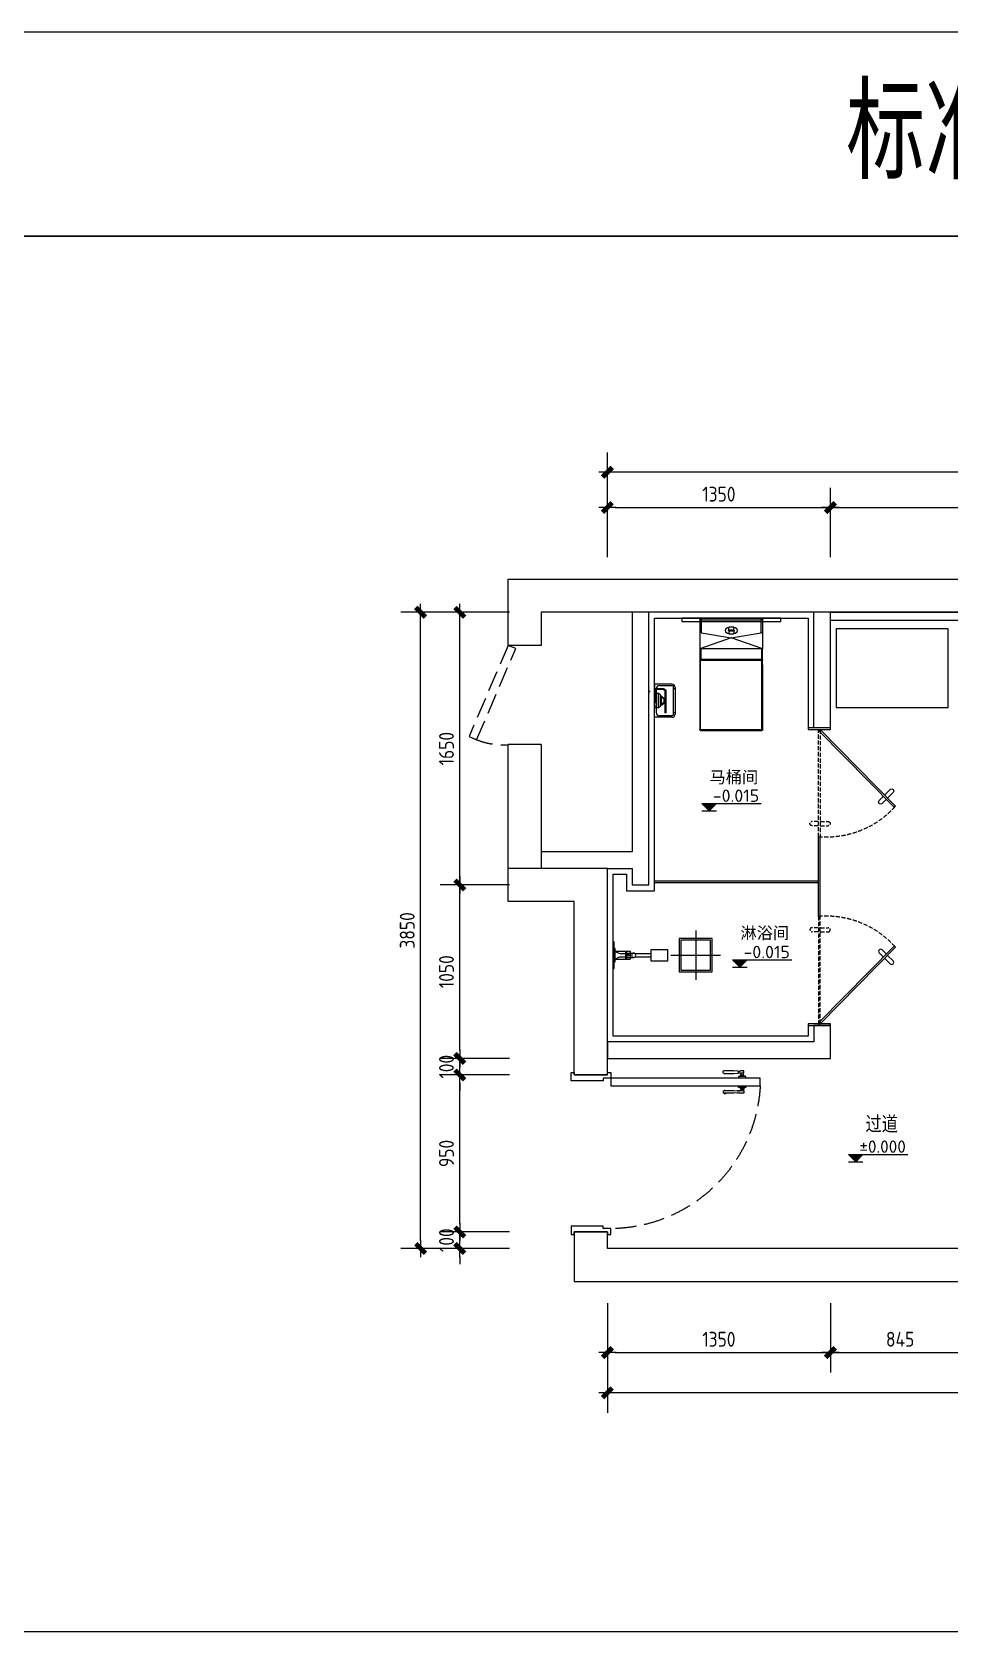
# Model space of a CAD drawing. Header units: inches. Extents: x 193953 to 255442, y -114891 to -62384.
# Drawn here: x 240346 to 245901, y -84606 to -74923 of the extents above; entities that cross this region are included whole.
import ezdxf
from ezdxf.enums import TextEntityAlignment as Align

# ---------------------------------------------------------------- set-up
doc = ezdxf.new("R2010")
doc.units = ezdxf.units.IN
doc.header["$LTSCALE"] = 500
doc.header["$MEASUREMENT"] = 0
for name, pattern in [('DASH', [0.35, 0.25, -0.1]), ('家具平面底图$0$DOM-虚线', [0.35, 0.25, -0.1]), ('家具平面底图$0$DOM-门开启线', [0.666666, 0.333333, -0.111111, 0.111111, -0.111111])]:
    doc.linetypes.add(name, pattern=pattern)
for name, color, linetype in [('0-索引文字', 50, 'Continuous'), ('F-洁具-DOM', 1, 'Continuous'), ('G-装饰造型轮廓线、电气提示线', 3, 'Continuous'), ('L-立面、剖面图、大样图-细线', 134, 'Continuous'), ('P-平面门', 2, 'Continuous'), ('SH-文字', 50, 'Continuous'), ('WP', 4, 'Continuous')]:
    doc.layers.add(name, color=color, linetype=linetype)
doc.styles.add('DOM-romans.shx', font='dim.shx')
doc.styles.add('MtXpl_', font='SIMYOU.TTF')
doc.styles.add('st', font='', dxfattribs={"width": 0.7})
doc.styles.get('st').set_extended_font_data('SimSun')
doc.dimstyles.new('DOM_DIM_1 80', dxfattribs={"dimscale": 60, "dimtxt": 1.5, "dimasz": 0.8, "dimexe": 2, "dimexo": 1.5, "dimgap": 0.6, "dimtad": 1, "dimdec": 0, "dimrnd": 5, "dimzin": 12, "dimdsep": 46, "dimtxsty": 'DOM-romans.shx', "dimblk": 'DOM_Dimension_Tick', "dimcen": 0.125, "dimclrd": 44, "dimclre": 44, "dimclrt": 50, "dimadec": 0, "dimazin": 0, "dimtfac": 1, "dimtdec": 0, "dimtix": 1, "dimtmove": 2, "dimatfit": 3, "dimldrblk": 'DOM_Leader_Arrow', "dimfxl": 0, "dimtvp": 1, "dimtolj": 1, "dimtzin": 0, "dimarcsym": 0})

# ---------------------------------------------------------------- blocks, each defined once
blk = doc.blocks.new('A$Cf89d1532')
at = {"layer": 'P-平面门', "color": 1}
for p, q in [((-422.3, 404.7), (-447.1, 380)), ((-396.2, 395.5), (-362, 429.7)), ((-404.7, 387), (-429.4, 362.3))]:
    blk.add_line(p, q, dxfattribs=at)
at = {"layer": 'P-平面门', "color": 8, "linetype": 'DASH', "ltscale": 0.2}
for p, q in [((-556.3, 6), (-556.3, 54.4)), ((-556.3, -6), (-556.3, -44.9))]:
    blk.add_line(p, q, dxfattribs=at)
at = {"layer": 'P-平面门', "color": 1}
blk.add_lwpolyline([(-7.1, -2.1), (0, 5), (-463.2, 461.1), (-470.2, 454)], close=True, dxfattribs=at)
blk.add_lwpolyline([(-413.9, 413.2), (-380.3, 446.8)], dxfattribs=at)
at = {"layer": 'P-平面门', "color": 8, "linetype": 'DASH', "ltscale": 0.2}
blk.add_lwpolyline([(0, -5), (0, 5), (-650, 5), (-650, -5)], close=True, dxfattribs=at)
for points in [[(-581.3, 6), (-581.3, 53.5)], [(-581.3, -6), (-581.3, -44)]]:
    blk.add_lwpolyline(points, dxfattribs=at)
for centre, radius, start, end in [((-91.2, 42.1), 560, 132.104, 183.79414), ((-568.8, 53.5), 12.5, 1.48486, 180.05013), ((-568.8, -44), 12.5, 179.94987, 358.51514)]:
    blk.add_arc(centre, radius, start, end, dxfattribs=at)
at = {"layer": 'P-平面门', "color": 1}
for centre, start, end in [((-371.5, 438), 316.48486, 135.05013), ((-438.3, 371.1), 135, 315)]:
    blk.add_arc(centre, 12.5, start, end, dxfattribs=at)
blk = doc.blocks.new('家具平面底图$0$A$C3001446E')
at = {"color": 8, "linetype": '家具平面底图$0$DOM-门开启线', "ltscale": 100}
for p, q in [((-500, 150), (-500, -150)), ((-350, 0), (-650, 0))]:
    blk.add_line(p, q, dxfattribs=at)
at = {"color": 250}
for p, q in [((-131.9, 9.6), (-229.4, 9.6)), ((-85.6, 12.4), (-124.2, 12.4)), ((-85.6, -13.1), (-85.6, 12.4)), ((-85.6, -9.7), (-85.6, 9)), ((-85.6, 9), (-49.5, 9)), ((-131.9, -10.4), (-229.4, -10.4)), ((-85.6, -13.1), (-124.2, -13.1)), ((0, -25), (-5.9, -25))]:
    blk.add_line(p, q, dxfattribs=at)
for p, q in [((-102.2, 25, 0), (-102.2, -25, 0)), ((-77.2, 25, 0), (-102.2, 25, 0)), ((-74.7, 20.8, 0), (-79.9, 20.8, 0)), ((-77.2, 25, 0), (-77.2, 20.8, 0)), ((-13, 25, 0), (-74.7, 25, 0)), ((-77.2, -25, 0), (-102.2, -25, 0)), ((-74.7, -20.8, 0), (-79.9, -20.8, 0)), ((-77.2, -20.8, 0), (-77.2, -25, 0)), ((-13, -25, 0), (-74.7, -25, 0))]:
    blk.add_line(p, q)
at = {"color": 8}
blk.add_line((-74.7, 25, 0), (-74.7, -25, 0), dxfattribs=at)
at = {"linetype": '家具平面底图$0$DOM-虚线', "ltscale": 100}
blk.add_lwpolyline([(-600, -100), (-600, 100), (-400, 100), (-400, -100)], close=True, dxfattribs=at)
at = {"color": 8, "linetype": '家具平面底图$0$DOM-虚线', "ltscale": 100}
blk.add_lwpolyline([(-590, -90), (-590, 90), (-410, 90), (-410, -90)], close=True, dxfattribs=at)
at = {"color": 250}
for points in [[(-229.4, -35.4), (-229.4, 34.6), (-328.7, 34.6), (-328.7, -35.4)], [(0, -25), (-9.8, -25), (-9.8, 25), (0, 25)]]:
    blk.add_lwpolyline(points, close=True, dxfattribs=at)
for points in [[(-9.8, 25), (-14.6, 25, -0.211273), (-49.5, 9, -0.201002)], [(-9.8, -25), (-14.6, -25, 0.210081), (-49.1, -9.7), (-85.6, -9.7)]]:
    blk.add_lwpolyline(points, format="xyb", dxfattribs=at)
for points in [[(-13, -40), (-13, 40), (-6.5, 40), (-6.5, -40)], [(-6.5, -80), (-6.5, 80), (0, 80), (0, -80)]]:
    blk.add_lwpolyline(points, close=True)
blk.add_circle((-124, -0.4), 12.7, dxfattribs=at)
at = {"color": 8}
blk.add_circle((-93.8, 0), 4.17, dxfattribs=at)
blk.add_arc((-43.8, 0, 0), 41.7, 143.1301, 216.8699, dxfattribs=at)
blk = doc.blocks.new('家具平面底图$0$A$C591D7FFC')
at = {"linetype": '家具平面底图$0$DOM-虚线', "ltscale": 150}
blk.add_lwpolyline([(300, -20), (-300, -20), (-300, 0), (300, 0)], close=True, dxfattribs=at)
blk = doc.blocks.new('家具平面底图$0$A$C619B377B')
at = {"linetype": 'Continuous'}
for p, q in [((-180, 0), (180, 0)), ((-190, -185.2), (-190, -10)), ((190, -10), (190, -185.2)), ((-189.5, -186.2), (-190, -185.2)), ((-189.5, -676), (-189.5, -186.1)), ((-184.5, -185.2), (184.5, -185.2)), ((189.5, -186.2), (190, -185.2)), ((189.5, -186.1), (189.5, -676)), ((189.5, -254), (-189.5, -254)), ((185.5, -680), (-185.5, -680))]:
    blk.add_line(p, q, dxfattribs=at)
at = {"color": 8, "linetype": 'Continuous'}
for p, q in [((-180, -88.3), (-180, 0)), ((180, -88.3), (180, 0)), ((190, -10), (-190, -10)), ((0, -120), (-180, -88.3)), ((-15, -55), (15, -55)), ((-15, -73), (-15, -55)), ((-15, -73), (15, -73)), ((15, -77), (-15, -77)), ((-15, -77), (-15, -95)), ((15, -95), (-15, -95)), ((180, -88.3), (0, -120)), ((15, -73), (15, -55)), ((15, -77), (15, -95)), ((-190, -185.2), (0, -120)), ((-184.5, -250), (-184.5, -185.2)), ((0, -120), (190, -185.2)), ((184.5, -185.2), (184.5, -250)), ((-189.5, -285), (-190, -285)), ((-190, -675), (-190, -285)), ((-185.5, -250), (185.5, -250)), ((-185.5, -680), (-185.5, -250)), ((185.5, -680), (185.5, -250)), ((190, -285), (189.5, -285)), ((190, -285), (190, -675)), ((-190, -675), (-189.5, -675)), ((-189.5, -676), (189.5, -676)), ((189.9, -675), (190, -675)), ((-188.7, -679.1), (-188.4, -678.8)), ((188.4, -678.8), (188.7, -679.1))]:
    blk.add_line(p, q, dxfattribs=at)
at = {"linetype": 'Continuous'}
for centre, radius, start, end in [((-180, -10), 10, 90, 180), ((-185.5, -676), 4, 180, 270), ((185.5, -676), 4, 270, 0)]:
    blk.add_arc(centre, radius, start, end, dxfattribs=at)
at = {"color": 8, "linetype": 'Continuous'}
for centre, radius, start, end in [((180, -10), 10, 0, 90), ((-15, -75), 20, 90, 270), ((-15, -75), 2, 90, 270), ((15, -75), 20, 270, 90), ((15, -75), 2, 270, 90), ((-185, -285), 5, 155.17913, 180), ((-185.5, -254), 4, 90, 180), ((185.5, -254), 4, 0, 90), ((185, -285), 5, 0, 24.75826), ((-185, -675), 5, 180, 217.3553), ((-175, -674.8), 14.5, 191.25653, 193.3174), ((185, -675), 5, 322.62333, 0), ((175, -674.8), 14.5, 346.6826, 348.74347), ((-175.6, -674.9), 13.9, 193.30813, 196.97054), ((-186.9, -676.4), 3.26, 232.02368, 236.55821), ((-183.6, -663.5), 16.5, 252.06254, 255.37073), ((-183.5, -662.9), 17.1, 255.35969, 256.56318), ((183.5, -662.9), 17.1, 283.43682, 284.64031), ((183.6, -663.5), 16.5, 284.62927, 287.93746), ((186.9, -676.4), 3.26, 303.44179, 307.97632), ((175.6, -674.9), 13.9, 343.02946, 346.69187)]:
    blk.add_arc(centre, radius, start, end, dxfattribs=at)
at = {"color": 8, "linetype": 'Continuous', "extrusion": (0, 0, -1)}
for centre, major_axis, start_param, end_param in [((-180, -90.9), (9.99, -1.89), 3.092725, 4.663521), ((180, -90.9), (9.99, 1.89), -1.521928, 0.048868)]:
    blk.add_ellipse(centre, major_axis=major_axis, ratio=0.25825, start_param=start_param, end_param=end_param, dxfattribs=at)
at = {"linetype": 'Continuous', "extrusion": (0, 0, -1)}
for centre, start_param, end_param in [((-184.5, -186.1), 3.145147, 4.712389), ((184.5, -186.1), 4.712389, 6.279631)]:
    blk.add_ellipse(centre, major_axis=(5, 0), ratio=0.176327, start_param=start_param, end_param=end_param, dxfattribs=at)
at = {"layer": 'F-洁具-DOM'}
blk.add_blockref('家具平面底图$0$A$C591D7FFC', (0, 0), dxfattribs=at)
blk = doc.blocks.new('ftfhtg')
at = {"layer": 'L-立面、剖面图、大样图-细线', "color": 8}
for p, q in [((-1050024, -439781), (-1050024, -439790)), ((-1050021, -439793), (-1050015, -439793)), ((-1050015, -439793), (-1049983, -439793)), ((-1050013, -439795), (-1050013, -439795)), ((-1049987, -439797), (-1050012, -439797)), ((-1050010, -439797), (-1050010, -439803)), ((-1049988, -439804), (-1050010, -439804)), ((-1050010, -439814), (-1049988, -439814)), ((-1050010, -439814), (-1050010, -439831)), ((-1050010, -439831), (-1049988, -439831)), ((-1049988, -439797), (-1049988, -439803)), ((-1049985, -439795), (-1049985, -439795)), ((-1049983, -439793), (-1049977, -439793)), ((-1049974, -439790), (-1049974, -439781)), ((-1049872, -439814), (-1049872, -439831)), ((-1049872, -439814), (-1049872, -439831))]:
    blk.add_line(p, q, dxfattribs=at)
for points in [[(-1050010, -439804, -0.311671), (-1050007, -439806), (-1050007, -439814)], [(-1049988, -439804, 0.34884), (-1049991, -439806), (-1049991, -439814)], [(-1049875, -439814, 0.28759), (-1049881, -439811, -0.060586), (-1049890, -439812, 0.212877), (-1049891, -439813)], [(-1049875, -439831, -0.28759), (-1049881, -439833, 0.060586), (-1049890, -439832, -0.212877), (-1049891, -439831)]]:
    blk.add_lwpolyline(points, format="xyb", dxfattribs=at)
for centre, radius, start, end in [((-1050021, -439790), 2.78, 180, 270), ((-1050015, -439795), 2.22, 0, 90), ((-1050012, -439795), 1.39, 180, 270), ((-1050010, -439803), 0.278, 180, 270), ((-1049988, -439803), 0.278, 270, 0), ((-1049975, -439740), 74.9, 259.8433, 276.2556), ((-1049977, -439792), 24.6, 241.9616, 293.8225), ((-1049939, -440716), 904, 93.1128, 93.1201), ((-1049977, -439852), 24.6, 66.1775, 118.0384), ((-1049975, -439904), 74.9, 83.7444, 100.1567), ((-1049987, -439795), 1.39, 270, 0), ((-1049983, -439795), 2.22, 90, 180), ((-1049977, -439790), 2.78, 270, 0), ((-1049914, -440503), 690, 86.5611, 94.3932), ((-1049914, -439141), 690, 265.6068, 273.4389)]:
    blk.add_arc(centre, radius, start, end, dxfattribs=at)
blk = doc.blocks.new('A$Cf4202bee')
at = {"layer": 'G-装饰造型轮廓线、电气提示线', "color": 1, "ltscale": 20}
for points in [[(-15, -200), (-15, -220), (20, -220), (20, -175), (35, -175), (35, 20), (-15, 20), (-15, 0), (0, 0), (0, -200)], [(965, -200), (965, -220), (930, -220), (930, -175), (915, -175), (915, 20), (965, 20), (965, 0), (950, 0), (950, -200)]]:
    blk.add_lwpolyline(points, close=True, dxfattribs=at)
at = {"layer": 'P-平面门', "color": 1, "ltscale": 3}
blk.add_lwpolyline([(65, -1125), (20, -1125), (20, -220), (65, -220)], close=True, dxfattribs=at)
at = {"layer": 'P-平面门', "color": 8, "linetype": 'DASH'}
blk.add_arc((17.9, -214.1), 912.1, 272.95922, 359.62998, dxfattribs=at)
at = {"layer": 'P-平面门', "extrusion": (0, 0, -1), "yscale": 0.9000000000232831}
for p, xscale, zscale, rotation in [((-395822.5, 943983.1), 0.9000000000232831, -0.9000000000014552, 90), ((395737.5, 943983.1), -0.9000000000232831, -0.9000000000232831, 270)]:
    blk.add_blockref('ftfhtg', p, dxfattribs=dict(at, xscale=xscale, zscale=zscale, rotation=rotation))
blk = doc.blocks.new('家具平面底图$0$dfsggag')
at = {"color": 8, "linetype": '家具平面底图$0$DOM-虚线', "ltscale": 80}
for p, q in [((-34.9, 36.8), (-42.9, 25.1)), ((-42.9, 25.1), (-42.9, 0)), ((-42.9, 25.1), (42.9, 25.1)), ((-42.9, 0), (42.9, 0)), ((-34.9, 36.8), (34.9, 36.8)), ((-27, 43.6), (-12.7, 59.3)), ((-27, 43.6), (-20.4, 42.7)), ((-27, 43.6), (-27, 36.8)), ((-11.1, 59.3), (-20.4, 42.7)), ((-20.4, 42.7), (20.4, 42.7)), ((-20.4, 42.7), (-20.4, 36.8)), ((-12.7, 59.3), (12.7, 59.3)), ((11.1, 59.3), (20.4, 42.7)), ((27, 43.6), (12.7, 59.3)), ((27, 43.6), (20.4, 42.7)), ((20.4, 42.7), (20.4, 36.8)), ((27, 43.6), (27, 36.8)), ((34.9, 36.8), (42.9, 25.1)), ((42.9, 25.1), (42.9, 0))]:
    blk.add_line(p, q, dxfattribs=at)
for points in [[(-11.3, 11.2), (-4.7, 11.2), (-4.7, 5.1), (-11.3, 5.1)], [(1.2, 11.2), (7.8, 11.2), (7.8, 5.1), (1.2, 5.1)], [(13.6, 11.2), (20.2, 11.2), (20.2, 5.1), (13.6, 5.1)]]:
    blk.add_lwpolyline(points, close=True, dxfattribs=at)
blk = doc.blocks.new('家具平面底图$0$A$C08F94FB0')
at = {"linetype": 'Continuous'}
for p, q in [((-100.5, 0), (-30.5, 0)), ((-100.5, -105), (-100.5, 0)), ((-30.5, 0), (-30.5, -7)), ((100.5, 0), (30.5, 0)), ((100.5, -105), (100.5, 0)), ((-0.5, -125), (-80.5, -125)), ((80.5, -125), (-0.5, -125))]:
    blk.add_line(p, q, dxfattribs=at)
at = {"color": 8, "linetype": 'Continuous'}
for p, q in [((-30.5, 0), (30.5, 0)), ((-91.5, -105), (-91.5, -31)), ((-0.5, -11), (-71.5, -11)), ((34.5, -11), (-36.3, -11)), ((30.5, 0), (30.5, -7)), ((34.5, -11), (71.5, -11)), ((91.5, -31), (91.5, -105)), ((-80.5, -116), (-0.5, -116)), ((-0.5, -116), (80.5, -116))]:
    blk.add_line(p, q, dxfattribs=at)
at = {"color": 8}
for p, q in [((-72.1, -116), (-72.1, -125)), ((73.5, -116), (73.5, -125))]:
    blk.add_line(p, q, dxfattribs=at)
at = {"color": 8, "linetype": 'Continuous'}
for centre, radius, start, end in [((-71.5, -31), 20, 90, 180), ((34.5, -7), 4, 180, 270), ((71.5, -31), 20, 0, 90), ((-80.5, -105), 11, 180, 270), ((80.5, -105), 11, 270, 0)]:
    blk.add_arc(centre, radius, start, end, dxfattribs=at)
at = {"linetype": 'Continuous'}
for centre, radius, start, end in [((-34.5, -7), 4, 270, 0), ((-80.5, -105), 20, 180, 270), ((80.5, -105), 20, 270, 0)]:
    blk.add_arc(centre, radius, start, end, dxfattribs=at)
blk = doc.blocks.new('家具平面底图$0$A$C2B4824DF')
for p, q in [((63.5, -57), (63.5, 72.7)), ((69.2, 73), (63.8, 73)), ((69.5, -57), (69.5, 72.7)), ((0, -13.5), (0, -72.5)), ((9.5, -13), (0.5, -13)), ((0.5, -73), (9.5, -73)), ((10, -73), (10, -13.5)), ((53.5, -67), (10, -67)), ((10, -73), (53.5, -73))]:
    blk.add_line(p, q)
at = {"color": 250}
for p, q in [((69.5, 69), (63.5, 69)), ((69.5, 66.2), (63.5, 66.2)), ((69.5, 62.1), (63.5, 62.1)), ((63.8, -57), (63.8, 73)), ((63.8, 65.9), (69.2, 65.9)), ((69.2, 64.9), (63.8, 64.9)), ((69.2, -57), (69.2, 73)), ((10, -13.5), (0, -13.5)), ((10, -72.5), (0, -72.5)), ((0.5, -73), (0.5, -13)), ((9.5, -73), (9.5, -13)), ((53.5, -67.3), (10, -67.3)), ((10, -72.7), (53.5, -72.7)), ((53.5, -67.3), (53.5, -67)), ((53.5, -72.7), (53.5, -73)), ((69.5, -47.1), (63.5, -47.1)), ((69.5, -51.2), (63.5, -51.2)), ((63.8, -57), (63.5, -57)), ((69.2, -49.9), (63.8, -49.9)), ((69.2, -50.9), (63.8, -50.9)), ((69.2, -57), (69.5, -57))]:
    blk.add_line(p, q, dxfattribs=at)
for centre, radius, start, end in [((63.8, 72.7), 0.3, 90, 180), ((69.2, 72.7), 0.3, 0, 90), ((0.5, -13.5), 0.5, 90, 180), ((0.5, -72.5), 0.5, 180, 270), ((9.5, -13.5), 0.5, 0, 90), ((9.5, -72.5), 0.5, 270, 342.30987), ((53.5, -57), 16, 270, 0), ((53.5, -57), 10, 270, 0)]:
    blk.add_arc(centre, radius, start, end)
for radius in [15.7, 10.3]:
    blk.add_arc((53.5, -57), radius, 270, 0, dxfattribs=at)
for points, start_tangent, end_tangent in [([(63.5, 66.2), (63.5, 66.1), (63.6, 66), (63.7, 65.9), (63.8, 65.9)], (0, -1), (1, 0)), ([(63.5, 65.2), (63.5, 65.1), (63.6, 65), (63.7, 64.9), (63.8, 64.9)], (0, -1), (1, 0)), ([(69.2, 65.9), (69.3, 65.9), (69.4, 66), (69.5, 66.1), (69.5, 66.2)], (1, 0), (0, 1)), ([(69.5, 65.2), (69.5, 65.1), (69.4, 65), (69.3, 64.9), (69.2, 64.9)], (0, -1), (-1, 0)), ([(63.5, -50.2), (63.5, -50.1), (63.6, -50), (63.7, -49.9), (63.8, -49.9)], (0, 1), (1, 0)), ([(63.8, -50.9), (63.7, -50.9), (63.6, -51), (63.5, -51.1), (63.5, -51.2)], (-1, 0), (0, -1)), ([(69.5, -50.2), (69.5, -50.1), (69.4, -50), (69.3, -49.9), (69.2, -49.9)], (0, 1), (-1, 0)), ([(69.5, -51.2), (69.5, -51.1), (69.4, -51), (69.3, -50.9), (69.2, -50.9)], (0, 1), (-1, 0))]:
    blk.add_spline(points, degree=3, dxfattribs=dict(at, start_tangent=start_tangent, end_tangent=end_tangent))
blk = doc.blocks.new('A$Ce1599806')
at = {"layer": 'F-洁具-DOM', "xscale": -1, "rotation": 180}
blk.add_blockref('家具平面底图$0$A$C08F94FB0', (0, 0), dxfattribs=at)
at = {"layer": 'F-洁具-DOM', "rotation": 90}
blk.add_blockref('家具平面底图$0$A$C2B4824DF', (0, 0), dxfattribs=at)
at = {"layer": 'F-洁具-DOM'}
blk.add_blockref('家具平面底图$0$dfsggag', (0, 0), dxfattribs=at)
blk = doc.blocks.new('A$Cd7190264')
at = {"layer": 'WP'}
blk.add_point((-445.1, 30), dxfattribs=at)
at = {"color": 8, "xscale": -1, "rotation": 180}
blk.add_blockref('A$Ce1599806', (-500, 0), dxfattribs=at)
blk = doc.blocks.new('A$Cf66d3db0')
at = {"color": 4}
blk.add_lwpolyline([(-12802.3, 7040.2), (0, 7040.2), (0, 0), (-12802.3, 0)], close=True, dxfattribs=at)
blk = doc.blocks.new('DOM_Dimension_Tick')
at = {"color": 0, "linetype": 'ByBlock'}
for p, q in [((-1.09, 0), (0, 0)), ((0, 0), (1.09, 0))]:
    blk.add_line(p, q, dxfattribs=at)
at = {"color": 0, "linetype": 'Continuous', "const_width": 0.608}
blk.add_lwpolyline([(-0.61, -0.61), (0.61, 0.61)], dxfattribs=at)
blk = doc.blocks.new('*D335')
at = {"color": 44, "lineweight": -2, "transparency": 16777216}
for p, q in [((243827.7, -82615.7), (243827.7, -83035.7)), ((245177.7, -82615.7), (245177.7, -83035.7)), ((243875.7, -82915.7), (245129.7, -82915.7))]:
    blk.add_line(p, q, dxfattribs=at)
at = {"layer": 'Defpoints', "color": 0, "transparency": 16777216}
for p in [(245177.7, -81135.3), (243827.7, -82285.3), (245177.7, -82915.7)]:
    blk.add_point(p, dxfattribs=at)
at = {"color": 44, "lineweight": -2, "transparency": 16777216, "xscale": 48, "yscale": 48, "zscale": 48, "rotation": 180}
blk.add_blockref('DOM_Dimension_Tick', (243827.7, -82915.7), dxfattribs=at)
at = {"color": 44, "lineweight": -2, "transparency": 16777216, "xscale": 48, "yscale": 48, "zscale": 48}
blk.add_blockref('DOM_Dimension_Tick', (245177.7, -82915.7), dxfattribs=at)
at = {"color": 50, "transparency": 16777216, "insert": (244502.7, -82834.7), "char_height": 90, "attachment_point": 5, "style": 'DOM-romans.shx'}
blk.add_mtext('\\A1;1350', dxfattribs=at)
blk = doc.blocks.new('DOM_Leader_Arrow')
at = {"color": 0, "linetype": 'ByBlock'}
blk.add_line((0, 0), (-1.5, 0), dxfattribs=at)
for points in [[(-1.29, 1), (-0.89, 1.28), (-0.36, 0), (0, 0)], [(-1.29, -1), (-0.89, -1.28), (-0.36, 0), (0, 0)]]:
    blk.add_solid(points, dxfattribs=at)
blk = doc.blocks.new('*D336')
at = {"color": 44, "lineweight": -2, "transparency": 16777216}
for p, q in [((245177.7, -82615.7), (245177.7, -83035.7)), ((246021.2, -82615.7), (246021.2, -83035.7)), ((245225.7, -82915.7), (245973.2, -82915.7))]:
    blk.add_line(p, q, dxfattribs=at)
at = {"layer": 'Defpoints', "color": 0, "transparency": 16777216}
for p in [(246021.2, -80858.2), (245177.7, -81135.3), (246021.2, -82915.7)]:
    blk.add_point(p, dxfattribs=at)
at = {"color": 44, "lineweight": -2, "transparency": 16777216, "xscale": 48, "yscale": 48, "zscale": 48, "rotation": 180}
blk.add_blockref('DOM_Dimension_Tick', (245177.7, -82915.7), dxfattribs=at)
at = {"color": 44, "lineweight": -2, "transparency": 16777216, "xscale": 48, "yscale": 48, "zscale": 48}
blk.add_blockref('DOM_Dimension_Tick', (246021.2, -82915.7), dxfattribs=at)
at = {"color": 50, "transparency": 16777216, "insert": (245599.4, -82834.7), "char_height": 90, "attachment_point": 5, "style": 'DOM-romans.shx'}
blk.add_mtext('\\A1;845', dxfattribs=at)
blk = doc.blocks.new('*D340')
at = {"color": 44, "lineweight": -2, "transparency": 16777216}
for p, q in [((243827.7, -82859.2), (243827.7, -83279.2)), ((251327.7, -82859.2), (251327.7, -83279.2)), ((251279.7, -83159.2), (243875.7, -83159.2))]:
    blk.add_line(p, q, dxfattribs=at)
at = {"layer": 'Defpoints', "color": 0, "transparency": 16777216}
for p in [(251327.7, -82185.3), (243827.7, -82285.3), (243827.7, -83159.2)]:
    blk.add_point(p, dxfattribs=at)
at = {"color": 44, "lineweight": -2, "transparency": 16777216, "xscale": 48, "yscale": 48, "zscale": 48, "rotation": 180}
blk.add_blockref('DOM_Dimension_Tick', (243827.7, -83159.2), dxfattribs=at)
at = {"color": 44, "lineweight": -2, "transparency": 16777216, "xscale": 48, "yscale": 48, "zscale": 48}
blk.add_blockref('DOM_Dimension_Tick', (251327.7, -83159.2), dxfattribs=at)
at = {"color": 50, "transparency": 16777216, "insert": (247577.7, -83078.2), "char_height": 90, "attachment_point": 5, "style": 'DOM-romans.shx'}
blk.add_mtext('\\A1;7500', dxfattribs=at)
blk = doc.blocks.new('*D341')
at = {"color": 44, "lineweight": -2, "transparency": 16777216}
for p, q in [((242935, -82137.3), (242935, -82089.3)), ((243235, -82185.3), (242815, -82185.3)), ((242935, -82285.3), (242935, -82185.3)), ((243235, -82285.3), (242815, -82285.3)), ((242935, -82333.3), (242935, -82381.3))]:
    blk.add_line(p, q, dxfattribs=at)
at = {"layer": 'Defpoints', "color": 0, "transparency": 16777216}
for p in [(242935, -82185.3), (243612, -82185.3), (243629.7, -82285.3)]:
    blk.add_point(p, dxfattribs=at)
at = {"color": 44, "lineweight": -2, "transparency": 16777216, "xscale": 48, "yscale": 48, "zscale": 48}
for p, rotation in [((242935, -82185.3), 270), ((242935, -82285.3), 90)]:
    blk.add_blockref('DOM_Dimension_Tick', p, dxfattribs=dict(at, rotation=rotation))
at = {"color": 50, "transparency": 16777216, "insert": (242854, -82235.3), "char_height": 90, "attachment_point": 5, "rotation": 90, "style": 'DOM-romans.shx'}
blk.add_mtext('\\A1;100', dxfattribs=at)
blk = doc.blocks.new('*D342')
at = {"color": 44, "lineweight": -2, "transparency": 16777216}
for p, q in [((243235, -81235.3), (242815, -81235.3)), ((242935, -82137.3), (242935, -81283.3)), ((243235, -82185.3), (242815, -82185.3))]:
    blk.add_line(p, q, dxfattribs=at)
at = {"layer": 'Defpoints', "color": 0, "transparency": 16777216}
for p in [(242935, -81235.3), (243529.7, -81235.3), (243612, -82185.3)]:
    blk.add_point(p, dxfattribs=at)
at = {"color": 44, "lineweight": -2, "transparency": 16777216, "xscale": 48, "yscale": 48, "zscale": 48}
for p, rotation in [((242935, -81235.3), 90), ((242935, -82185.3), 270)]:
    blk.add_blockref('DOM_Dimension_Tick', p, dxfattribs=dict(at, rotation=rotation))
at = {"color": 50, "transparency": 16777216, "insert": (242854, -81710.3), "char_height": 90, "attachment_point": 5, "rotation": 90, "style": 'DOM-romans.shx'}
blk.add_mtext('\\A1;950', dxfattribs=at)
blk = doc.blocks.new('*D343')
at = {"color": 44, "lineweight": -2, "transparency": 16777216}
for p, q in [((242935, -81087.3), (242935, -81039.3)), ((243235, -81135.3), (242815, -81135.3)), ((242935, -81235.3), (242935, -81135.3)), ((243235, -81235.3), (242815, -81235.3)), ((242935, -81283.3), (242935, -81331.3))]:
    blk.add_line(p, q, dxfattribs=at)
at = {"layer": 'Defpoints', "color": 0, "transparency": 16777216}
for p in [(242935, -81135.3), (243629.7, -81135.3), (243529.7, -81235.3)]:
    blk.add_point(p, dxfattribs=at)
at = {"color": 44, "lineweight": -2, "transparency": 16777216, "xscale": 48, "yscale": 48, "zscale": 48}
for p, rotation in [((242935, -81135.3), 270), ((242935, -81235.3), 90)]:
    blk.add_blockref('DOM_Dimension_Tick', p, dxfattribs=dict(at, rotation=rotation))
at = {"color": 50, "transparency": 16777216, "insert": (242854, -81185.3), "char_height": 90, "attachment_point": 5, "rotation": 90, "style": 'DOM-romans.shx'}
blk.add_mtext('\\A1;100', dxfattribs=at)
blk = doc.blocks.new('*D344')
at = {"color": 44, "lineweight": -2, "transparency": 16777216}
for p, q in [((243235, -80085.3), (242815, -80085.3)), ((242935, -81087.3), (242935, -80133.3)), ((243235, -81135.3), (242815, -81135.3))]:
    blk.add_line(p, q, dxfattribs=at)
at = {"layer": 'Defpoints', "color": 0, "transparency": 16777216}
for p in [(242935, -80085.3), (243879.7, -80085.3), (243629.7, -81135.3)]:
    blk.add_point(p, dxfattribs=at)
at = {"color": 44, "lineweight": -2, "transparency": 16777216, "xscale": 48, "yscale": 48, "zscale": 48}
for p, rotation in [((242935, -80085.3), 90), ((242935, -81135.3), 270)]:
    blk.add_blockref('DOM_Dimension_Tick', p, dxfattribs=dict(at, rotation=rotation))
at = {"color": 50, "transparency": 16777216, "insert": (242854, -80610.3), "char_height": 90, "attachment_point": 5, "rotation": 90, "style": 'DOM-romans.shx'}
blk.add_mtext('\\A1;1050', dxfattribs=at)
blk = doc.blocks.new('*D345')
at = {"color": 44, "lineweight": -2, "transparency": 16777216}
for p, q in [((243235, -78435.3), (242815, -78435.3)), ((242935, -80037.3), (242935, -78483.3)), ((243235, -80085.3), (242815, -80085.3))]:
    blk.add_line(p, q, dxfattribs=at)
at = {"layer": 'Defpoints', "color": 0, "transparency": 16777216}
for p in [(242935, -78435.3), (243879.7, -78435.3), (243879.7, -80085.3)]:
    blk.add_point(p, dxfattribs=at)
at = {"color": 44, "lineweight": -2, "transparency": 16777216, "xscale": 48, "yscale": 48, "zscale": 48}
for p, rotation in [((242935, -78435.3), 90), ((242935, -80085.3), 270)]:
    blk.add_blockref('DOM_Dimension_Tick', p, dxfattribs=dict(at, rotation=rotation))
at = {"color": 50, "transparency": 16777216, "insert": (242854, -79260.3), "char_height": 90, "attachment_point": 5, "rotation": 90, "style": 'DOM-romans.shx'}
blk.add_mtext('\\A1;1650', dxfattribs=at)
blk = doc.blocks.new('*D346')
at = {"color": 44, "lineweight": -2, "transparency": 16777216}
for p, q in [((242997.5, -78435.3), (242577.5, -78435.3)), ((242697.5, -82237.3), (242697.5, -78483.3)), ((242997.5, -82285.3), (242577.5, -82285.3))]:
    blk.add_line(p, q, dxfattribs=at)
at = {"layer": 'Defpoints', "color": 0, "transparency": 16777216}
for p in [(242697.5, -78435.3), (243092.5, -78435.3), (243092.5, -82285.3)]:
    blk.add_point(p, dxfattribs=at)
at = {"color": 44, "lineweight": -2, "transparency": 16777216, "xscale": 48, "yscale": 48, "zscale": 48}
for p, rotation in [((242697.5, -78435.3), 90), ((242697.5, -82285.3), 270)]:
    blk.add_blockref('DOM_Dimension_Tick', p, dxfattribs=dict(at, rotation=rotation))
at = {"color": 50, "transparency": 16777216, "insert": (242616.5, -80360.3), "char_height": 90, "attachment_point": 5, "rotation": 90, "style": 'DOM-romans.shx'}
blk.add_mtext('\\A1;3850', dxfattribs=at)
blk = doc.blocks.new('*D347')
at = {"color": 44, "lineweight": -2, "transparency": 16777216}
for p, q in [((243827.7, -78101.2), (243827.7, -77681.2)), ((245177.7, -78101.2), (245177.7, -77681.2)), ((243875.7, -77801.2), (245129.7, -77801.2))]:
    blk.add_line(p, q, dxfattribs=at)
at = {"layer": 'Defpoints', "color": 0, "transparency": 16777216}
for p in [(245177.7, -77801.2), (243827.7, -81135.3), (245177.7, -81135.3)]:
    blk.add_point(p, dxfattribs=at)
at = {"color": 44, "lineweight": -2, "transparency": 16777216, "xscale": 48, "yscale": 48, "zscale": 48, "rotation": 180}
blk.add_blockref('DOM_Dimension_Tick', (243827.7, -77801.2), dxfattribs=at)
at = {"color": 44, "lineweight": -2, "transparency": 16777216, "xscale": 48, "yscale": 48, "zscale": 48}
blk.add_blockref('DOM_Dimension_Tick', (245177.7, -77801.2), dxfattribs=at)
at = {"color": 50, "transparency": 16777216, "insert": (244502.7, -77720.2), "char_height": 90, "attachment_point": 5, "style": 'DOM-romans.shx'}
blk.add_mtext('\\A1;1350', dxfattribs=at)
blk = doc.blocks.new('*D348')
at = {"color": 44, "lineweight": -2, "transparency": 16777216}
for p, q in [((245177.7, -78101.2), (245177.7, -77681.2)), ((251327.7, -78101.2), (251327.7, -77681.2)), ((245225.7, -77801.2), (251279.7, -77801.2))]:
    blk.add_line(p, q, dxfattribs=at)
at = {"layer": 'Defpoints', "color": 0, "transparency": 16777216}
for p in [(251327.7, -77801.2), (251327.7, -78485.3), (245177.7, -81135.3)]:
    blk.add_point(p, dxfattribs=at)
at = {"color": 44, "lineweight": -2, "transparency": 16777216, "xscale": 48, "yscale": 48, "zscale": 48, "rotation": 180}
blk.add_blockref('DOM_Dimension_Tick', (245177.7, -77801.2), dxfattribs=at)
at = {"color": 44, "lineweight": -2, "transparency": 16777216, "xscale": 48, "yscale": 48, "zscale": 48}
blk.add_blockref('DOM_Dimension_Tick', (251327.7, -77801.2), dxfattribs=at)
at = {"color": 50, "transparency": 16777216, "insert": (248252.7, -77720.2), "char_height": 90, "attachment_point": 5, "style": 'DOM-romans.shx'}
blk.add_mtext('\\A1;6150', dxfattribs=at)
blk = doc.blocks.new('*D349')
at = {"color": 44, "lineweight": -2, "transparency": 16777216}
for p, q in [((243827.7, -77887.7), (243827.7, -77467.7)), ((251327.7, -77887.7), (251327.7, -77467.7)), ((251279.7, -77587.7), (243875.7, -77587.7))]:
    blk.add_line(p, q, dxfattribs=at)
at = {"layer": 'Defpoints', "color": 0, "transparency": 16777216}
for p in [(243827.7, -77587.7), (243827.7, -78040.2), (251327.7, -78040.2)]:
    blk.add_point(p, dxfattribs=at)
at = {"color": 44, "lineweight": -2, "transparency": 16777216, "xscale": 48, "yscale": 48, "zscale": 48, "rotation": 180}
blk.add_blockref('DOM_Dimension_Tick', (243827.7, -77587.7), dxfattribs=at)
at = {"color": 44, "lineweight": -2, "transparency": 16777216, "xscale": 48, "yscale": 48, "zscale": 48}
blk.add_blockref('DOM_Dimension_Tick', (251327.7, -77587.7), dxfattribs=at)
at = {"color": 50, "transparency": 16777216, "insert": (247577.7, -77506.7), "char_height": 90, "attachment_point": 5, "style": 'DOM-romans.shx'}
blk.add_mtext('\\A1;7500', dxfattribs=at)
blk = doc.blocks.new('DOM-平面标高符号')
blk.add_hatch(color=256).paths.add_polyline_path([(1.47, 1.5), (0, 0), (-1.47, 1.5)])
at = {"color": 150}
for p, q in [((-1.47, 1.5), (10.53, 1.5)), ((-1.47, 0), (1.47, 0))]:
    blk.add_line(p, q, dxfattribs=at)
blk.add_lwpolyline([(1.47, 1.5), (0, 0), (-1.47, 1.5)], close=True, dxfattribs=at)
at = {"style": 'DOM-romans.shx', "width": 0.444477}
blk.add_attdef('ELEV', text='', height=2.5, dxfattribs=at).set_placement((0.75, 1.82), (10.11, 1.82), align=Align.FIT)

msp = doc.modelspace()

# ---------------------------------------------------------------- linework, layer by layer
at = {"color": 4}
for p, q in [((243227.7, -78235.3), (251527.7, -78235.3)), ((243227.7, -78635.3), (243227.7, -78235.3)), ((251327.7, -78435.3), (243427.7, -78435.3)), ((243427.7, -78435.3), (243427.7, -78635.3)), ((245077.7, -79135.3), (245077.7, -78435.3)), ((245177.7, -79135.3), (245177.7, -78435.3)), ((243427.7, -78635.3), (243227.7, -78635.3)), ((243227.7, -80185.3), (243227.7, -79235.3)), ((243427.7, -79235.3), (243227.7, -79235.3)), ((243427.7, -79235.3), (243427.7, -79979.8)), ((243827.7, -79985.3), (243227.7, -79985.3)), ((243827.7, -81235.3), (243827.7, -79985.3)), ((243627.7, -80185.3), (243227.7, -80185.3)), ((243627.7, -81235.3), (243627.7, -80185.3)), ((245077.7, -80935.3), (245077.7, -81035.3)), ((245177.7, -81135.3), (245177.7, -80935.3)), ((245077.7, -81035.3), (243827.7, -81035.3)), ((243827.7, -81035.3), (243827.7, -81135.3)), ((243827.7, -81135.3), (245177.7, -81135.3)), ((243827.7, -81235.3), (243627.7, -81235.3))]:
    msp.add_line(p, q, dxfattribs=at)
at = {"color": 3}
for p, q in [((245177.7, -79135.3), (245077.7, -79135.3)), ((245177.7, -80935.3), (245077.7, -80935.3))]:
    msp.add_line(p, q, dxfattribs=at)
at = {"color": 1}
for p, q in [((245105.2, -80275.3), (245105.2, -79795.3)), ((245115.2, -80275.3), (245115.2, -79795.3)), ((244112.7, -80061.2), (245105.2, -80061.2)), ((244112.7, -80071.2), (245105.2, -80071.2))]:
    msp.add_line(p, q, dxfattribs=at)
at = {"color": 4}
msp.add_lwpolyline([(240041.7, -74923.2), (255442.5, -74923.2), (255442.5, -76158.2), (240041.7, -76158.2)], close=True, dxfattribs=at)
for points in [[(243827.7, -79985.3), (243977.7, -79985.3), (243977.7, -80085.3), (244077.7, -80085.3), (244077.7, -78435.3), (243977.7, -78435.3), (243977.7, -79885.3), (243427.7, -79885.3), (243427.7, -79985.3)], [(243627.7, -82185.3), (243627.7, -82485.3), (251527.7, -82485.3), (251527.7, -81885.3), (251327.7, -81885.3), (251327.7, -82185.3), (250727.7, -82185.3), (250727.7, -82285.3), (243827.7, -82285.3), (243827.7, -82185.3), (243627.7, -82185.3)]]:
    msp.add_lwpolyline(points, dxfattribs=at)
at = {"color": 3}
msp.add_lwpolyline([(245042.7, -80935.3), (245042.7, -81000.3), (243862.7, -81000.3), (243862.7, -80020.3), (243942.7, -80020.3), (243942.7, -80120.3), (244112.7, -80120.3), (244112.7, -78470.3), (245042.7, -78470.3), (245042.7, -79135.3)], dxfattribs=at)
at = {"color": 2}
for points in [[(245177.7, -78435.3), (251327.7, -78435.3), (251327.7, -78485.3), (245177.7, -78485.3)], [(245212.7, -78535.2), (245212.7, -79011.2), (245889.2, -79011.2), (245889.2, -78535.2)]]:
    msp.add_lwpolyline(points, close=True, dxfattribs=at)
at = {"color": 8, "linetype": 'DASH'}
msp.add_lwpolyline([(243227.7, -78635.3), (242990.4, -79186.4), (243036.3, -79206.2), (243273.6, -78655.1)], close=True, dxfattribs=at)
at = {"color": 3}
for points in [[(245177.7, -79135.3), (245042.7, -79135.3), (245042.7, -79145.3), (245177.7, -79145.3), (245177.7, -79135.3)], [(245177.7, -80925.3), (245042.7, -80925.3), (245042.7, -80935.3), (245177.7, -80935.3), (245177.7, -80925.3)]]:
    msp.add_lwpolyline(points, close=True, dxfattribs=at)
at = {"color": 8, "linetype": 'DASH'}
msp.add_arc((243200.3, -78793.8), 443.8, 245.08734, 273.54234, dxfattribs=at)

# ---------------------------------------------------------------- block references
at = {"color": 6, "xscale": 1.2, "yscale": 1.2, "zscale": 1.2, "rotation": 180}
msp.add_blockref('A$Cf66d3db0', (240041.7, -76158.2), dxfattribs=at)
at = {"color": 6}
for name, p, rotation in [('A$Cd7190264', (244112.7, -78470.3), 90.00000000000001), ('A$Cf89d1532', (245110.2, -80925.3), 270)]:
    msp.add_blockref(name, p, dxfattribs=dict(at, rotation=rotation))
at = {"color": 6, "xscale": -1}
for name, p, rotation in [('A$Cf89d1532', (245110.2, -79145.3), 270), ('A$Cf4202bee', (243627.7, -81235.3), 90)]:
    msp.add_blockref(name, p, dxfattribs=dict(at, rotation=rotation))
at = {"layer": '0-索引文字'}
ref = msp.add_blockref('DOM-平面标高符号', (244443.2, -79637.3), dxfattribs=dict(at, xscale=30, yscale=30, zscale=30))
ref.add_attrib('ELEV', '-0.015', dxfattribs={"layer": '0', "height": 75, "style": 'DOM-romans.shx', "width": 0.802779}).set_placement((244465.6, -79582.6), (244746.6, -79582.6), align=Align.FIT)
ref = msp.add_blockref('DOM-平面标高符号', (244629, -80583.2), dxfattribs=dict(at, xscale=30, yscale=30, zscale=30))
ref.add_attrib('ELEV', '-0.015', dxfattribs={"layer": '0', "height": 75, "style": 'DOM-romans.shx', "width": 0.802779}).set_placement((244651.4, -80528.5), (244932.4, -80528.5), align=Align.FIT)
ref = msp.add_blockref('DOM-平面标高符号', (245330.5, -81761.1), dxfattribs=dict(at, xscale=30, yscale=30, zscale=30))
ref.add_attrib('ELEV', '%%P0.000', dxfattribs={"layer": '0', "height": 75, "style": 'DOM-romans.shx', "width": 0.715203}).set_placement((245353, -81706.4), (245633.9, -81706.4), align=Align.FIT)
at = {"layer": 'F-洁具-DOM', "color": 6, "xscale": -1}
msp.add_blockref('家具平面底图$0$A$C619B377B', (244577.7, -78470.3), dxfattribs=at)
at = {"layer": 'F-洁具-DOM', "xscale": -1}
msp.add_blockref('家具平面底图$0$A$C3001446E', (243862.7, -80510.3), dxfattribs=at)

# ---------------------------------------------------------------- texts
at = {"color": 50, "char_height": 72, "attachment_point": 5, "style": 'DOM-romans.shx'}
for s, insert in [('\\A1;{\\fSimSun|b0|i0|c134|p2;马桶间}', (244593.3, -79436.9)), ('\\A1;{\\fSimSun|b0|i0|c134|p2;淋浴间}', (244780.4, -80379.7))]:
    msp.add_mtext(s, dxfattribs=dict(at, insert=insert))
at = {"layer": '0-索引文字', "style": 'st', "width": 0.8}
msp.add_attdef('过道', text='', height=90, dxfattribs=at).set_placement((245487.9, -81530.9), align=Align.MIDDLE_CENTER)
at = {"layer": 'SH-文字', "color": 50, "style": 'MtXpl_', "width": 0.7}
msp.add_text('标准客房四（25.5㎡）', height=500, dxfattribs=at).set_placement((245272.4, -75759.8))

# ---------------------------------------------------------------- dimensions: what is measured, and where the dimension line sits
at = {"color": 6}
for base, p1, p2, picture, middle in [((243827.7, -77587.7), (251327.7, -78040.2), (243827.7, -78040.2), '*D349', (247577.7, -77506.7)), ((245177.7, -77801.2), (243827.7, -81135.3), (245177.7, -81135.3), '*D347', (244502.7, -77720.2)), ((251327.7, -77801.2), (245177.7, -81135.3), (251327.7, -78485.3), '*D348', (248252.7, -77720.2)), ((246021.1819, -82915.7331), (245177.6927, -81135.3389), (246021.1819, -80858.2331), '*D336', (245599.4373, -82834.7331)), ((245177.7, -82915.7), (243827.7, -82285.3), (245177.7, -81135.3), '*D335', (244502.7, -82834.7)), ((243827.7, -83159.2), (251327.7, -82185.3), (243827.7, -82285.3), '*D340', (247577.7, -83078.2))]:
    dim = msp.add_linear_dim(base=base, p1=p1, p2=p2, dimstyle='DOM_DIM_1 80', dxfattribs=at)
    dim.commit()
    dim.dimension.update_dxf_attribs({"geometry": picture, "text_midpoint": middle})
for base, p1, p2, picture, middle in [((242697.5, -78435.3), (243092.5, -82285.3), (243092.5, -78435.3), '*D346', (242616.5, -80360.3)), ((242935, -78435.3), (243879.7, -80085.3), (243879.7, -78435.3), '*D345', (242854, -79260.3)), ((242935, -80085.3), (243629.7, -81135.3), (243879.7, -80085.3), '*D344', (242854, -80610.3)), ((242935, -81135.3), (243529.7, -81235.3), (243629.7, -81135.3), '*D343', (242854, -81185.3)), ((242935, -81235.3), (243612, -82185.3), (243529.7, -81235.3), '*D342', (242854, -81710.3)), ((242935, -82185.3), (243629.7, -82285.3), (243612, -82185.3), '*D341', (242854, -82235.3))]:
    dim = msp.add_linear_dim(base=base, p1=p1, p2=p2, angle=90, dimstyle='DOM_DIM_1 80', dxfattribs=at)
    dim.commit()
    dim.dimension.update_dxf_attribs({"geometry": picture, "text_midpoint": middle})

doc.saveas('drawing.dxf')
